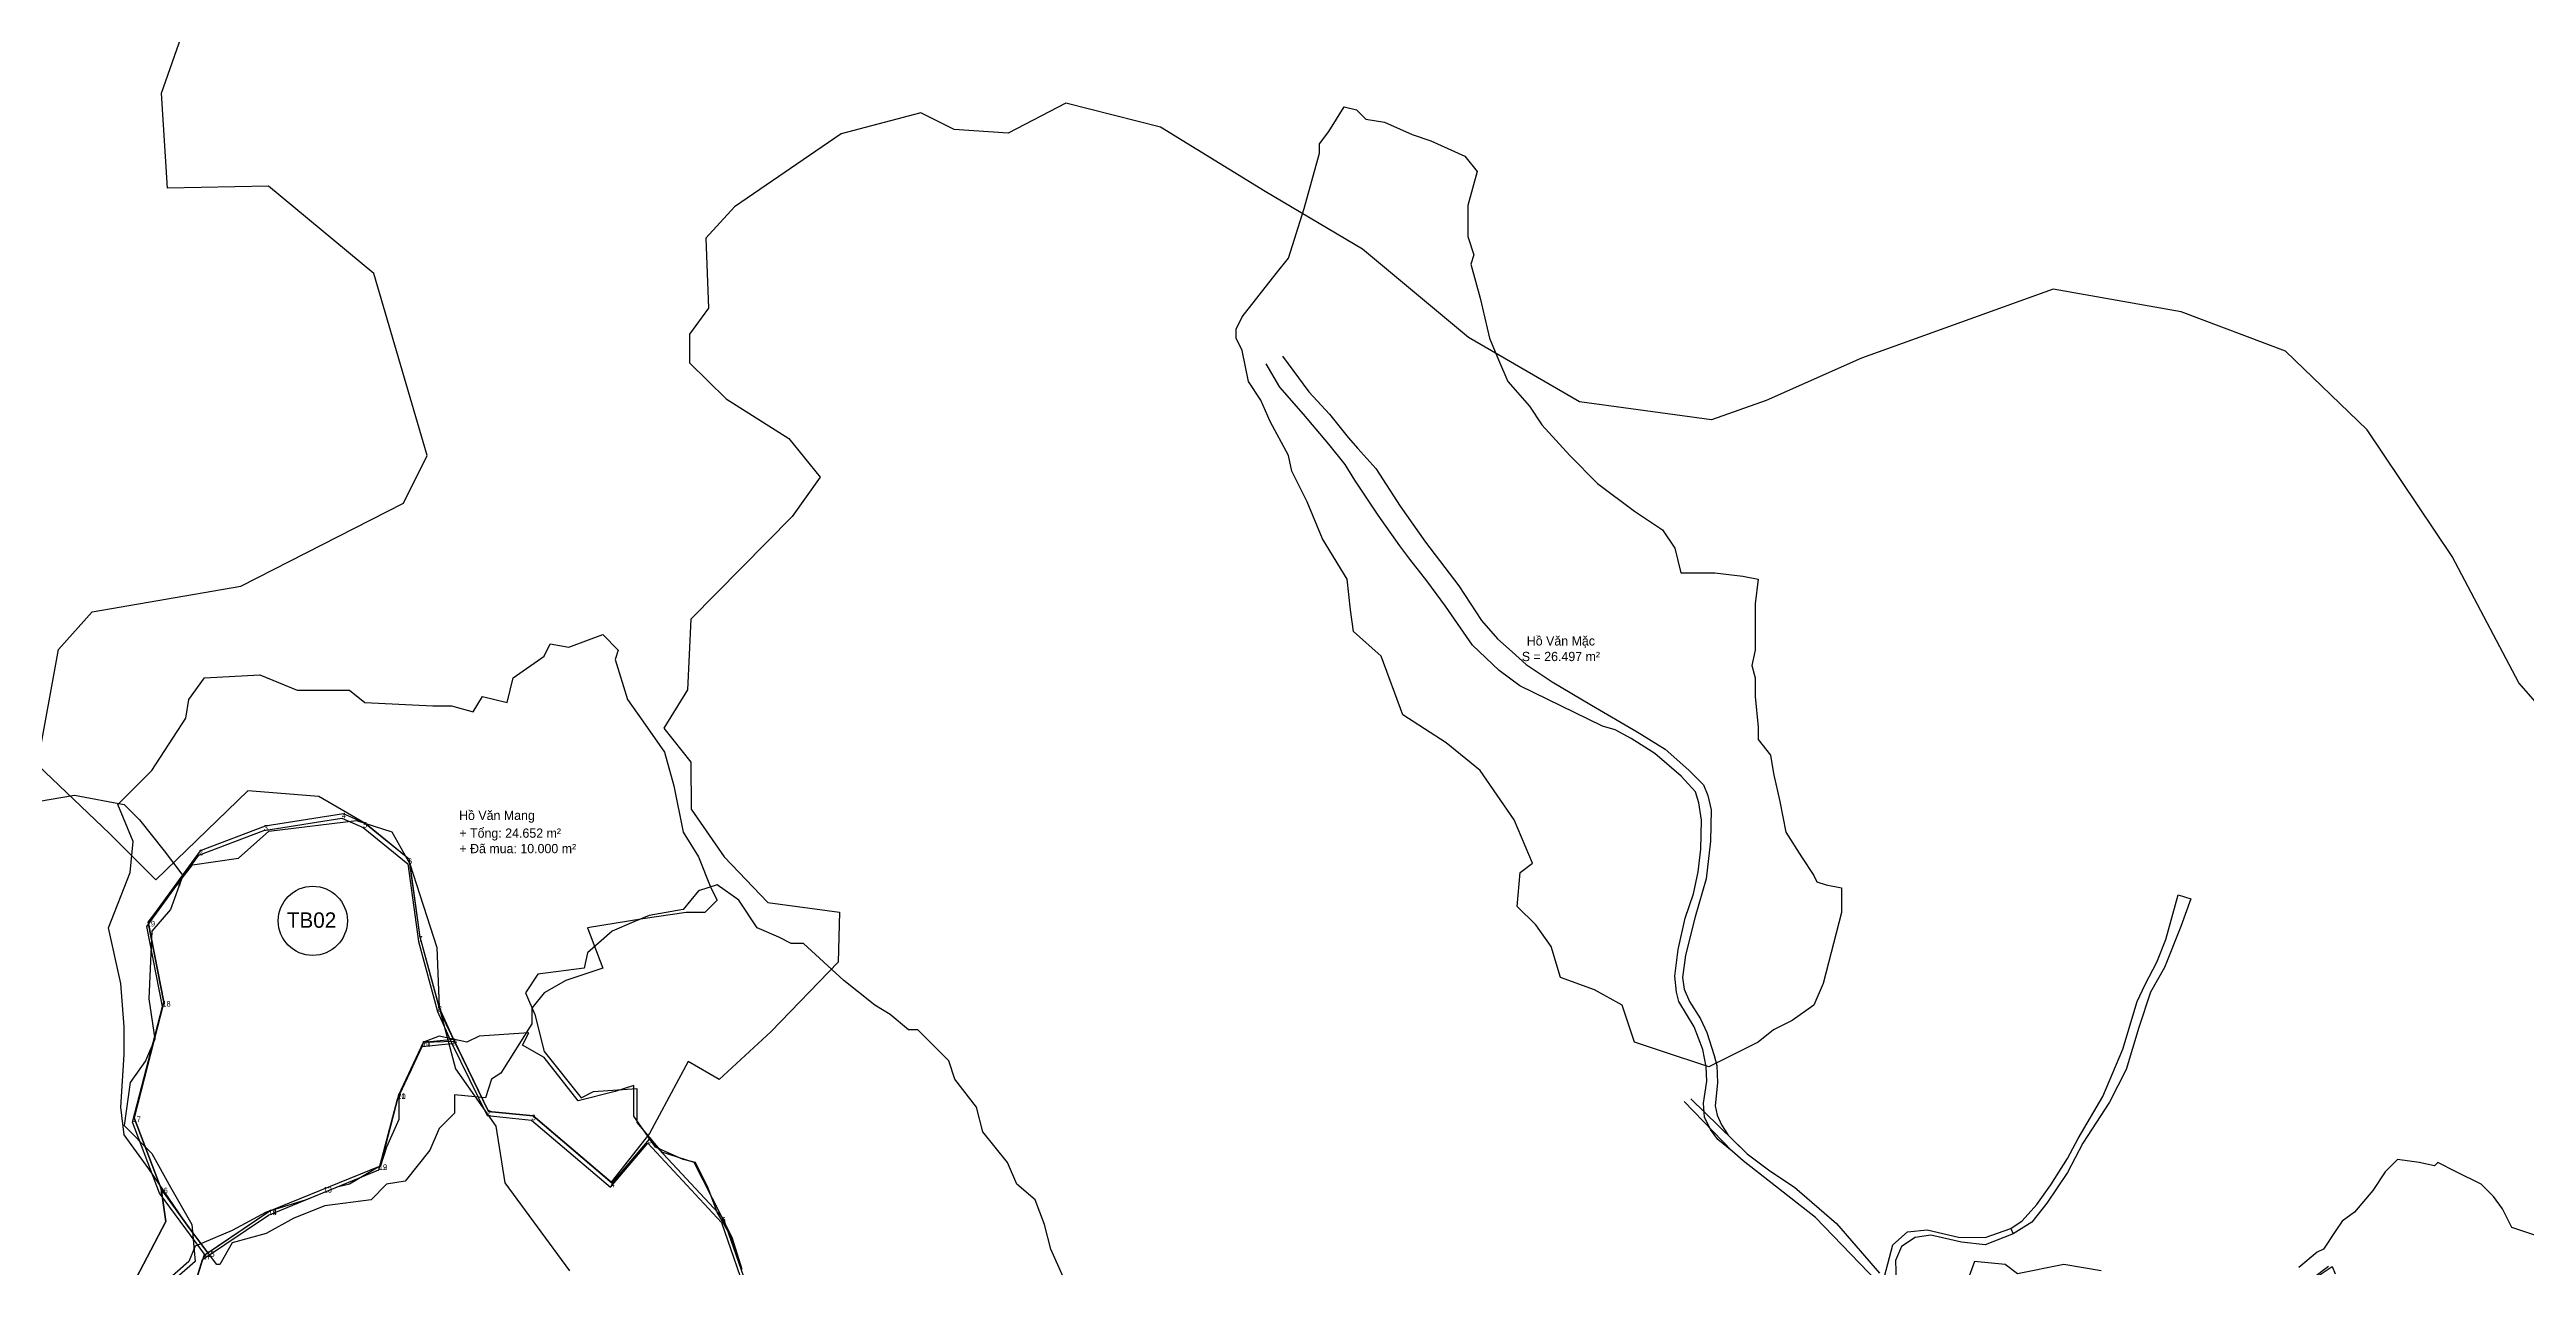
# Model space of a CAD drawing. Extents: x 552101 to 560756, y 1825061 to 1833835.
# Drawn here: x 555463 to 556266, y 1830906 to 1831301 of the extents above; entities that cross this region are included whole.
import ezdxf

# ---------------------------------------------------------------- set-up
doc = ezdxf.new("R2010")
doc.units = 0
for name, color, linetype in [('07', 7, 'Continuous'), ('2', 7, 'Continuous'), ('3', 7, 'Continuous'), ('5', 7, 'Continuous'), ('bien 10.3.24 hc  theo rai thua', 7, 'Continuous'), ('DUONG DAT', 7, 'Continuous'), ('Level 10', 7, 'Continuous'), ('Level 12', 7, 'Continuous'), ('Level 7', 7, 'Continuous'), ('nha', 7, 'Continuous')]:
    doc.layers.add(name, color=color, linetype=linetype)

# ---------------------------------------------------------------- blocks, each defined once
blk = doc.blocks.new('đường đất')
at = {"layer": 'DUONG DAT'}
for points in [[(141188.95, 465124.86), (141191.13, 465121.91), (141192.83, 465120.09), (141194.35, 465118.17), (141195.16, 465117.25), (141196.64, 465115.62), (141198.63, 465112.5), (141200.7, 465109.55), (141203.46, 465105.97), (141205.32, 465103.11), (141206.62, 465101.59), (141207.83, 465100.53), (141209, 465099.5), (141211.13, 465098.07), (141214.37, 465096.15), (141218.12, 465093.94), (141220.42, 465092.51), (141222.37, 465090.8), (141223.57, 465089.59), (141223.93, 465088.72), (141224.21, 465087.52), (141224.15, 465084.95), (141223.8, 465081.86), (141222.88, 465078.74), (141222.08, 465075.58), (141221.85, 465073.75), (141221.98, 465072.79), (141222.42, 465071.77), (141223.32, 465070.35), (141223.84, 465069.2), (141224.44, 465067.31), (141224.67, 465066.51), (141224.71, 465065.08), (141224.53, 465063.17), (141224.7, 465062.4), (141225.04, 465061.61), (141225.59, 465060.77), (141227.15, 465059.23), (141229.02, 465057.84), (141231.06, 465056.49), (141234.5, 465053.51), (141238.05, 465049.42)], [(141238.44, 465049.15), (141239.13, 465051.74), (141240.35, 465052.81), (141241.96, 465052.97), (141244.53, 465052.38), (141246.74, 465052.36), (141248.84, 465053.08), (141249.77, 465053.71), (141250.99, 465055.06), (141252.14, 465056.67), (141253.51, 465058.86), (141254.38, 465060.5), (141256.4, 465063.94), (141258.04, 465067.85), (141259.23, 465071.75), (141259.89, 465073.15), (141260.84, 465075), (141261.59, 465076.85), (141262.6, 465080.55), (141263.65, 465080.2), (141262.81, 465077.94), (141261.48, 465074.55), (141260.32, 465072.54), (141259.36, 465069.63), (141258.31, 465066.16), (141256.95, 465063.49), (141254.77, 465060.11), (141253.5, 465057.7), (141251.81, 465055.18), (141250.56, 465053.6), (141249.04, 465052.66), (141246.74, 465051.74), (141244.77, 465051.96), (141242.27, 465052.53), (141240.97, 465052.36), (141239.86, 465051.6), (141239.35, 465050.46), (141239.42, 465048.7)], [(141272.39, 465048.03), (141275.26, 465049.97), (141275.51, 465049.36)], [(141238.59, 465047.97), (141232.78, 465053.99), (141226.83, 465058.66), (141225.93, 465059.44), (141224.74, 465060.41), (141224.15, 465061.24), (141223.64, 465062.25), (141223.56, 465063.4), (141223.84, 465065.22), (141223.8, 465066.38), (141223.51, 465067.81), (141222.8, 465069.69), (141221.55, 465071.76), (141221.36, 465072.52), (141221.2, 465073.86), (141221.49, 465076.03), (141222.05, 465078.61), (141222.75, 465080.61), (141223.13, 465082.44), (141223.35, 465084.29), (141223.41, 465086.69), (141223.18, 465088.11), (141222.91, 465089.02), (141221.72, 465090.29), (141219.58, 465092.16), (141217.63, 465093.41), (141216.3, 465094.11), (141215.26, 465094.41), (141208.48, 465097.74), (141206.77, 465098.99), (141204.58, 465101.08), (141202.35, 465104.28), (141200.83, 465106.36), (141199.41, 465108.15), (141198.6, 465109.24), (141196.81, 465111.76), (141194.91, 465114.64), (141194.1, 465115.95), (141192.75, 465117.62), (141190.67, 465120.07), (141188.73, 465122.3), (141187.62, 465124.22)], [(141238.59, 465047.97), (141232.78, 465053.99), (141226.83, 465058.66), (141225.93, 465059.44), (141221.98, 465063.53)], [(141222.54, 465063.76), (141227.15, 465059.23), (141229.02, 465057.84), (141231.06, 465056.49), (141234.5, 465053.51), (141238.05, 465049.42)], [(141238.44, 465049.15), (141239.13, 465051.74), (141240.35, 465052.81), (141241.96, 465052.97), (141244.53, 465052.38), (141246.74, 465052.36), (141248.84, 465053.08), (141249.04, 465052.66), (141246.74, 465051.74), (141244.77, 465051.96), (141242.27, 465052.53), (141240.97, 465052.36), (141239.86, 465051.6), (141239.35, 465050.46), (141239.42, 465048.7)], [(141272.39, 465048.03), (141274.95, 465049.98)]]:
    blk.add_lwpolyline(points, dxfattribs=at)

msp = doc.modelspace()

# ---------------------------------------------------------------- linework, layer by layer
at = {"layer": '07'}
msp.add_lwpolyline([(556000.75, 1830971.4), (555985.74, 1830976.4), (555976.74, 1830979.4), (555972.74, 1830991.41), (555963.73, 1830996.41), (555952.72, 1831000.41), (555949.72, 1831010.42), (555944.72, 1831017.42), (555938.72, 1831023.43), (555939.72, 1831034.43), (555943.72, 1831037.43), (555937.72, 1831051.44), (555926.71, 1831067.45), (555915.7, 1831076.46), (555901.7, 1831085.46), (555894.69, 1831104.47), (555885.69, 1831112.48), (555884.69, 1831119.48), (555883.69, 1831129.49), (555875.68, 1831142.49), (555870.68, 1831154.5), (555865.68, 1831164.51), (555864.67, 1831169.51), (555858.67, 1831180.51), (555855.67, 1831187.52), (555851.67, 1831193.52), (555849.67, 1831203.53), (555847.67, 1831207.53), (555847.67, 1831210.53), (555849.67, 1831214.53), (555860.67, 1831228.54), (555864.67, 1831233.54), (555869.68, 1831249.55), (555874.68, 1831267.56), (555874.68, 1831270.56), (555877.68, 1831274.57), (555882.68, 1831282.57), (555886.69, 1831281.57), (555889.69, 1831278.57), (555895.69, 1831277.57), (555904.7, 1831273.57), (555910.7, 1831271.57), (555921.71, 1831266.56), (555925.71, 1831261.56), (555922.71, 1831250.55), (555922.71, 1831240.55), (555924.71, 1831234.54), (555923.71, 1831231.54), (555926.71, 1831220.54), (555929.71, 1831207.53), (555932.71, 1831200.53), (555935.71, 1831193.52), (555942.72, 1831185.52), (555946.72, 1831179.51), (555955.73, 1831169.51), (555964.73, 1831160.5), (555976.74, 1831151.5), (555985.74, 1831145.49), (555989.74, 1831139.49), (555991.75, 1831131.49), (556002.75, 1831131.49), (556011.76, 1831130.49), (556016.76, 1831129.49), (556015.76, 1831121.48), (556015.76, 1831116.48), (556015.76, 1831106.47), (556014.76, 1831101.47), (556015.76, 1831097.47), (556015.76, 1831091.46), (556016.76, 1831081.46), (556016.76, 1831077.46), (556020.76, 1831072.45), (556021.76, 1831066.45), (556023.76, 1831057.45), (556025.76, 1831047.44), (556030.77, 1831039.44), (556034.77, 1831033.43), (556035.77, 1831031.43), (556038.77, 1831030.43), (556043.78, 1831029.43), (556043.78, 1831021.43), (556043.78, 1831021.43), (556037.77, 1830998.41), (556037.77, 1830998.41), (556034.77, 1830991.41), (556027.77, 1830986.41), (556021.76, 1830983.4), (556016.76, 1830979.4), (556016.76, 1830979.4)], close=True, dxfattribs=at)
for points in [[(555517.48, 1830907.36), (555508.48, 1830919.37), (555495.47, 1830938.38), (555487.46, 1830949.38), (555486.46, 1830958.39), (555487.46, 1830975.4), (555487.46, 1830984.4), (555486.46, 1830998.41), (555482.46, 1831016.42), (555489.47, 1831034.43), (555490.47, 1831044.44), (555485.46, 1831056.44), (555496.47, 1831067.45), (555507.48, 1831084.46), (555508.48, 1831090.46), (555513.48, 1831097.47), (555531.49, 1831098.47), (555543.5, 1831093.47), (555560.5, 1831093.47), (555565.51, 1831089.46), (555587.52, 1831088.46), (555593.52, 1831088.46), (555600.53, 1831086.46), (555603.53, 1831091.46), (555611.53, 1831089.46), (555613.53, 1831097.47), (555623.54, 1831104.47), (555625.54, 1831108.47), (555631.54, 1831107.47), (555642.55, 1831111.48), (555647.55, 1831106.47), (555646.55, 1831103.47), (555650.56, 1831090.46), (555655.56, 1831083.46), (555662.56, 1831073.45), (555665.56, 1831062.45), (555668.57, 1831047.44), (555673.57, 1831039.44), (555677.57, 1831029.43), (555679.57, 1831025.43), (555675.57, 1831021.43), (555669.57, 1831021.43), (555655.56, 1831019.42), (555637.55, 1831016.42), (555642.55, 1831003.42), (555630.54, 1830999.41), (555623.54, 1830995.41), (555619.54, 1830990.41), (555619.54, 1830985.41), (555609.53, 1830969.4), (555606.53, 1830967.4), (555604.53, 1830961.39), (555594.52, 1830962.39), (555594.52, 1830956.39), (555589.52, 1830951.39), (555586.52, 1830944.38), (555578.51, 1830934.38), (555572.51, 1830933.38), (555567.51, 1830928.37), (555552.5, 1830926.37), (555542.49, 1830922.37), (555533.49, 1830917.37), (555522.48, 1830914.37), (555518.48, 1830907.36), (555517.48, 1830907.36)], [(555459.45, 1831057.45), (555471.46, 1831059.45), (555487.46, 1831056.44), (555492.47, 1831051.44), (555500.47, 1831041.44), (555506.47, 1831033.43), (555502.47, 1831022.43), (555496.47, 1831015.42), (555495.47, 1830993.41), (555497.47, 1830980.4), (555494.47, 1830973.4), (555489.47, 1830966.39), (555487.46, 1830952.39), (555496.47, 1830943.38), (555502.47, 1830932.38), (555509.48, 1830920.37), (555510.48, 1830908.36), (555494.47, 1830894.35), (555481.46, 1830888.35), (555466.45, 1830884.35), (555442.44, 1830888.35)], [(555791.63, 1830903.36), (555787.63, 1830912.36), (555785.63, 1830920.37), (555782.63, 1830928.37), (555776.63, 1830933.38), (555773.62, 1830940.38), (555765.62, 1830950.39), (555763.62, 1830958.39), (555756.61, 1830967.4), (555754.61, 1830973.4), (555747.61, 1830980.4), (555744.61, 1830983.4), (555741.61, 1830983.4), (555735.6, 1830988.41), (555730.6, 1830991.41), (555720.59, 1830999.41), (555720.59, 1830999.41), (555707.59, 1831011.42), (555703.58, 1831011.42), (555699.58, 1831013.42), (555692.58, 1831016.42), (555686.58, 1831025.43), (555679.57, 1831030.43), (555673.57, 1831028.43), (555668.57, 1831022.43), (555657.56, 1831020.42), (555652.56, 1831018.42), (555645.55, 1831015.42), (555637.55, 1831008.42), (555636.55, 1831003.42), (555621.54, 1831001.41), (555617.54, 1830995.41), (555620.54, 1830988.41), (555623.54, 1830976.4), (555635.55, 1830961.39), (555639.55, 1830963.39), (555653.56, 1830964.39), (555653.56, 1830953.39), (555661.6, 1830943.85), (555672.02, 1830940.52), (555680.88, 1830923.12), (555684.4, 1830915.88), (555687.62, 1830905.85)], [(555687.62, 1830905.85), (555683.57, 1830917.37), (555679.57, 1830924.37), (555676.57, 1830932.38), (555672.57, 1830940.38), (555668.57, 1830941.38), (555659.56, 1830945.38), (555652.56, 1830955.39), (555652.56, 1830965.39), (555646.55, 1830963.39), (555634.55, 1830960.39), (555623.54, 1830974.4), (555616.54, 1830978.4), (555618.54, 1830982.4), (555602.53, 1830981.4), (555598.53, 1830979.4), (555589.52, 1830981.4), (555584.52, 1830979.4), (555580.52, 1830970.4), (555576.51, 1830962.39), (555576.51, 1830954.39), (555572.51, 1830945.38), (555570.51, 1830939.38), (555560.5, 1830933.38), (555556.5, 1830932.38), (555546.5, 1830928.37), (555533.49, 1830924.37), (555522.48, 1830918.37), (555510.48, 1830913.36), (555508.48, 1830908.36), (555500.47, 1830901.36)], [(556272.9, 1830915.37), (556260.9, 1830919.37), (556257.89, 1830925.37), (556254.89, 1830929.37), (556250.89, 1830933.38), (556242.89, 1830937.38), (556236.88, 1830940.38), (556235.88, 1830939.38), (556230.88, 1830940.38), (556223.88, 1830941.38), (556219.87, 1830937.38), (556215.87, 1830931.37), (556209.87, 1830924.37), (556205.87, 1830921.37), (556203.86, 1830918.37), (556199.86, 1830912.36), (556197.86, 1830911.36), (556191.86, 1830906.36)], [(556127.82, 1830905.36), (556115.82, 1830907.36), (556100.81, 1830904.36), (556096.8, 1830907.36), (556086.8, 1830908.36), (556082.8, 1830897.36)]]:
    msp.add_lwpolyline(points, dxfattribs=at)
at = {"layer": '2'}
for points in [[(555459.48, 1831069.33), (555466.22, 1831106.64), (555477.14, 1831118.83), (555525.31, 1831127.17), (555577.97, 1831154.13), (555585.67, 1831169.53), (555568.33, 1831228.57), (555534.3, 1831256.81), (555501.55, 1831256.17), (555499.62, 1831286.98), (555513.75, 1831327.41), (555486.34, 1831366.97), (555478.13, 1831357.25), (555443.98, 1831356.83)], [(556329.25, 1831020.33), (556263.15, 1831095.88), (556241.56, 1831136.8), (556214.04, 1831177.87), (556187.55, 1831203.32), (556153.72, 1831216.05), (556112.26, 1831223.41), (556050.19, 1831201.06), (556019.31, 1831187.38), (556001.63, 1831181.06), (555958.86, 1831186.94), (555922.89, 1831207.81), (555888.64, 1831236.46), (555857.11, 1831255.12), (555823.19, 1831275.92), (555792.5, 1831283.74), (555773.81, 1831273.99), (555756.33, 1831275.16), (555745.54, 1831280.61), (555719.7, 1831273.76), (555685.17, 1831250.13), (555675.89, 1831239.98), (555676.77, 1831217.24), (555670.59, 1831208.85), (555670.59, 1831199.58), (555682.45, 1831187.95), (555702.75, 1831175.08), (555712.98, 1831162.52), (555703.93, 1831149.79), (555671.02, 1831116.52), (555670.02, 1831093.59), (555662.27, 1831081.13), (555671.02, 1831070.11), (555671.21, 1831054.9), (555681.89, 1831039.49), (555696, 1831024.67), (555719.2, 1831021.56), (555718.73, 1831005.31), (555697.08, 1830982.88), (555680.28, 1830967.27), (555670.17, 1830973.1), (555657.67, 1830949.79), (555645.22, 1830934.08), (555619.99, 1830955.52), (555605.57, 1830957), (555590.18, 1830988.59), (555583.35, 1831013.46), (555579.95, 1831038.61), (555565.76, 1831050.17), (555550.6, 1831059.03), (555527.53, 1831060.87), (555497.81, 1831032.06), (555482.88, 1831046.93), (555459.48, 1831069.33)]]:
    msp.add_lwpolyline(points, dxfattribs=at)
at = {"layer": '3'}
msp.add_circle((555548.6, 1831018.73), 11.21, dxfattribs=at)
at = {"layer": '5'}
for points in [[(555584.52, 1830979.4), (555594.48, 1830979.77), (555589.57, 1830990.74), (555583.35, 1831013.46), (555580.01, 1831037.18), (555579.95, 1831038.61), (555565.4, 1831050.38), (555558.54, 1831053.44), (555533.23, 1831049.46), (555533.23, 1831049.46), (555512.15, 1831041.44), (555495.3, 1831018.34), (555500.35, 1830992.34), (555490.71, 1830954.93), (555499.45, 1830931.84), (555499.45, 1830931.84), (555499.45, 1830931.84), (555508.48, 1830919.37), (555514.61, 1830911.2), (555534.71, 1830924.75), (555570.51, 1830939.38), (555576.51, 1830962.39)], [(555594.18, 1830980.37), (555605.57, 1830957), (555619.99, 1830955.52), (555645.58, 1830933.77), (555657.71, 1830948.03), (555681.57, 1830922.37), (555690.58, 1830896.36), (555678.57, 1830882.35), (555645.55, 1830851.33), (555637.76, 1830835.75), (555632.47, 1830822.24), (555613.72, 1830808.79), (555594.66, 1830797.58), (555564.51, 1830816.31), (555517.16, 1830857.66), (555507.5, 1830891.29), (555513.38, 1830910.37), (555534.71, 1830924.75), (555570.51, 1830939.38), (555576.51, 1830962.39), (555584.52, 1830979.4)]]:
    msp.add_lwpolyline(points, close=True, dxfattribs=at)
msp.add_lwpolyline([(555507.5, 1830891.29), (555513.38, 1830910.37), (555514.61, 1830911.2), (555508.48, 1830919.37), (555499.45, 1830931.84), (555500.96, 1830921.32), (555487.74, 1830895.97)], dxfattribs=at)
at = {"layer": 'bien 10.3.24 hc  theo rai thua'}
msp.add_lwpolyline([(555487.74, 1830895.97), (555500.96, 1830921.32), (555499.45, 1830931.84), (555490.71, 1830954.93), (555500.35, 1830992.34), (555495.3, 1831018.34), (555509.64, 1831036.91), (555524.51, 1831039.04), (555534.34, 1831047.79), (555562.75, 1831051.24), (555574.16, 1831047.53), (555580.01, 1831037.18), (555588.77, 1831010.11), (555589.57, 1830990.74), (555594.88, 1830970.78), (555607.89, 1830952.2), (555610.83, 1830933.84), (555631.74, 1830905.31)], dxfattribs=at)
at = {"layer": 'Level 10'}
for p, q in [((555532.74, 1831048.02), (555558.04, 1831052)), ((555558.04, 1831052), (555564.89, 1831048.94)), ((555511.67, 1831040), (555532.74, 1831048.02)), ((555564.89, 1831048.94), (555579.43, 1831037.17)), ((555504.58, 1831030.28), (555511.67, 1831040)), ((555579.43, 1831037.17), (555582.84, 1831012.04)), ((555494.83, 1831016.92), (555504.58, 1831030.28)), ((555499.88, 1830990.93), (555494.83, 1831016.92)), ((555582.84, 1831012.04), (555589.04, 1830989.34)), ((555490.24, 1830953.54), (555499.88, 1830990.93)), ((555589.04, 1830989.34), (555593.66, 1830978.96)), ((555576, 1830961), (555584, 1830978)), ((555584, 1830978), (555593.66, 1830978.96)), ((555593.66, 1830978.96), (555605.04, 1830955.61)), ((555570, 1830938), (555576, 1830961)), ((555498.98, 1830930.47), (555490.24, 1830953.54)), ((555605.04, 1830955.61), (555619.45, 1830954.14)), ((555619.45, 1830954.14), (555645.03, 1830932.39)), ((555645.03, 1830932.39), (555657.15, 1830946.65)), ((555657.15, 1830946.65), (555681, 1830921)), ((555534.22, 1830923.37), (555570, 1830938)), ((555514.13, 1830909.83), (555498.98, 1830930.47)), ((555512.91, 1830909.01), (555534.22, 1830923.37)), ((555681, 1830921), (555690, 1830895)), ((555507.03, 1830889.93), (555512.91, 1830909.01))]:
    msp.add_line(p, q, dxfattribs=at)
at = {"layer": 'Level 7'}
for p, q in [((555558.04, 1831052), (555558.04, 1831052)), ((555532.74, 1831048.02), (555532.74, 1831048.02)), ((555564.89, 1831048.94), (555564.89, 1831048.94)), ((555511.67, 1831040), (555511.67, 1831040)), ((555579.43, 1831037.17), (555579.43, 1831037.17)), ((555504.58, 1831030.28), (555504.58, 1831030.28)), ((555494.83, 1831016.92), (555494.83, 1831016.92)), ((555582.84, 1831012.04), (555582.84, 1831012.04)), ((555499.88, 1830990.93), (555499.88, 1830990.93)), ((555589.04, 1830989.34), (555589.04, 1830989.34)), ((555584, 1830978), (555584, 1830978)), ((555584, 1830978), (555584, 1830978)), ((555593.66, 1830978.96), (555593.66, 1830978.96)), ((555593.95, 1830978.37), (555593.95, 1830978.37)), ((555576, 1830961), (555576, 1830961)), ((555576, 1830961), (555576, 1830961)), ((555490.24, 1830953.54), (555490.24, 1830953.54)), ((555605.04, 1830955.61), (555605.04, 1830955.61)), ((555619.45, 1830954.14), (555619.45, 1830954.14)), ((555657.15, 1830946.65), (555657.15, 1830946.65)), ((555570, 1830938), (555570, 1830938)), ((555570, 1830938), (555570, 1830938)), ((555645.03, 1830932.39), (555645.03, 1830932.39)), ((555498.98, 1830930.47), (555498.98, 1830930.47)), ((555552.11, 1830930.69), (555552.11, 1830930.69)), ((555534.22, 1830923.37), (555534.22, 1830923.37)), ((555534.22, 1830923.37), (555534.22, 1830923.37)), ((555681, 1830921), (555681, 1830921)), ((555512.91, 1830909.01), (555512.91, 1830909.01)), ((555514.13, 1830909.83), (555514.13, 1830909.83))]:
    msp.add_line(p, q, dxfattribs=at)

# ---------------------------------------------------------------- block references
at = {"layer": 'nha', "xscale": 3.93921, "yscale": 3.93921}
msp.add_blockref('đường đất', (-310.24, -1022.74), dxfattribs=at)

# ---------------------------------------------------------------- texts
at = {"layer": '07'}
for s, height, p in [('Hồ Văn Mặc', 3.002, (555941.82, 1831107.96)), ('S = 26.497 m²', 3.0017, (555940.21, 1831102.91)), ('Hồ Văn Mang', 3.0017, (555595.99, 1831051.43)), ('+ Tổng: 24.652 m²', 3.0017, (555596.09, 1831045.67)), ('+ Đã mua: 10.000 m²', 3.0017, (555596.09, 1831040.66)), ('TB02', 5.003, (555540.21, 1831016.48))]:
    msp.add_text(s, height=height, dxfattribs=at).set_placement(p)
at = {"layer": 'Level 12'}
for s, p in [('4', (555558.04, 1831052)), ('3', (555532.74, 1831048.02)), ('5', (555564.89, 1831048.94)), ('2', (555511.67, 1831040)), ('6', (555579.43, 1831037.17)), ('1', (555504.58, 1831030.28)), ('19', (555494.83, 1831016.92)), ('7', (555582.84, 1831012.04)), ('18', (555499.88, 1830990.93)), ('8', (555589.04, 1830989.34)), ('21', (555584, 1830978)), ('10', (555584, 1830978)), ('1', (555593.66, 1830978.96)), ('9', (555593.95, 1830978.37)), ('20', (555576, 1830961)), ('11', (555576, 1830961)), ('2', (555605.04, 1830955.61)), ('3', (555619.45, 1830954.14)), ('17', (555490.24, 1830953.54)), ('5', (555657.15, 1830946.65)), ('12', (555570, 1830938)), ('19', (555570, 1830938)), ('16', (555498.98, 1830930.47)), ('13', (555552.11, 1830930.69)), ('4', (555645.03, 1830932.39)), ('18', (555534.22, 1830923.37)), ('14', (555534.22, 1830923.37)), ('6', (555681, 1830921)), ('17', (555512.91, 1830909.01)), ('15', (555514.13, 1830909.83))]:
    msp.add_text(s, height=1.8, dxfattribs=at).set_placement(p)

doc.saveas('drawing.dxf')
